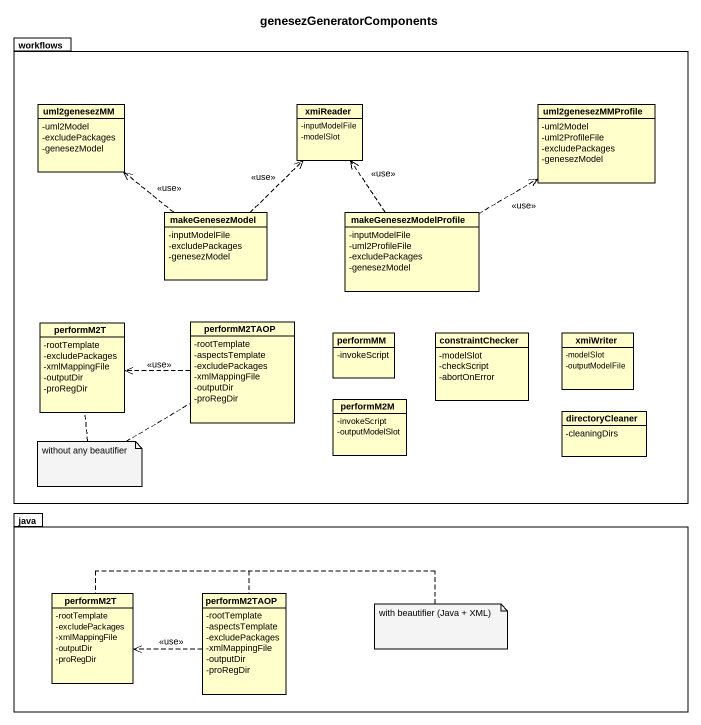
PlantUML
@startuml
title genesezGeneratorComponents
hide circle
hide empty members
skinparam classAttributeIconSize 0
package workflows {
  class uml2genesezMM {
    -uml2Model
    -excludePackages
    -genesezModel
  }
  class xmiReader {
    -inputModelFile
    -modelSlot
  }
  class uml2genesezMMProfile {
    -uml2Model
    -uml2ProfileFile
    -excludePackages
    -genesezModel
  }
  class makeGenesezModel {
    -inputModelFile
    -excludePackages
    -genesezModel
  }
  class makeGenesezModelProfile {
    -inputModelFile
    -uml2ProfileFile
    -excludePackages
    -genesezModel
  }
  class performM2T {
    -rootTemplate
    -excludePackages
    -xmlMappingFile
    -outputDir
    -proRegDir
  }
  class performM2TAOP {
    -rootTemplate
    -aspectsTemplate
    -excludePackages
    -xmlMappingFile
    -outputDir
    -proRegDir
  }
  class performMM {
    -invokeScript
  }
  class constraintChecker {
    -modelSlot
    -checkScript
    -abortOnError
  }
  class xmiWriter {
    -modelSlot
    -outputModelFile
  }
  class performM2M {
    -invokeScript
    -outputModelSlot
  }
  class directoryCleaner {
    -cleaningDirs
  }
}
package java {
  class "performM2T" as performM2T_2 {
    -rootTemplate
    -excludePackages
    -xmlMappingFile
    -outputDir
    -proRegDir
  }
  class "performM2TAOP" as performM2TAOP_2 {
    -rootTemplate
    -aspectsTemplate
    -excludePackages
    -xmlMappingFile
    -outputDir
    -proRegDir
  }
}
makeGenesezModel .up.> uml2genesezMM : <<use>>
makeGenesezModel .up.> xmiReader : <<use>>
makeGenesezModelProfile .up.> xmiReader : <<use>>
makeGenesezModelProfile .right.> uml2genesezMMProfile : <<use>>
performM2TAOP .left.> performM2T : <<use>>
performM2TAOP_2 .left.> performM2T_2 : <<use>>
note as N1
  without any beautifier
end note
N1 .. performM2T
N1 .. performM2TAOP
note as N2
  with beautifier (Java + XML)
end note
N2 .. performM2T_2
N2 .. performM2TAOP_2
@enduml
